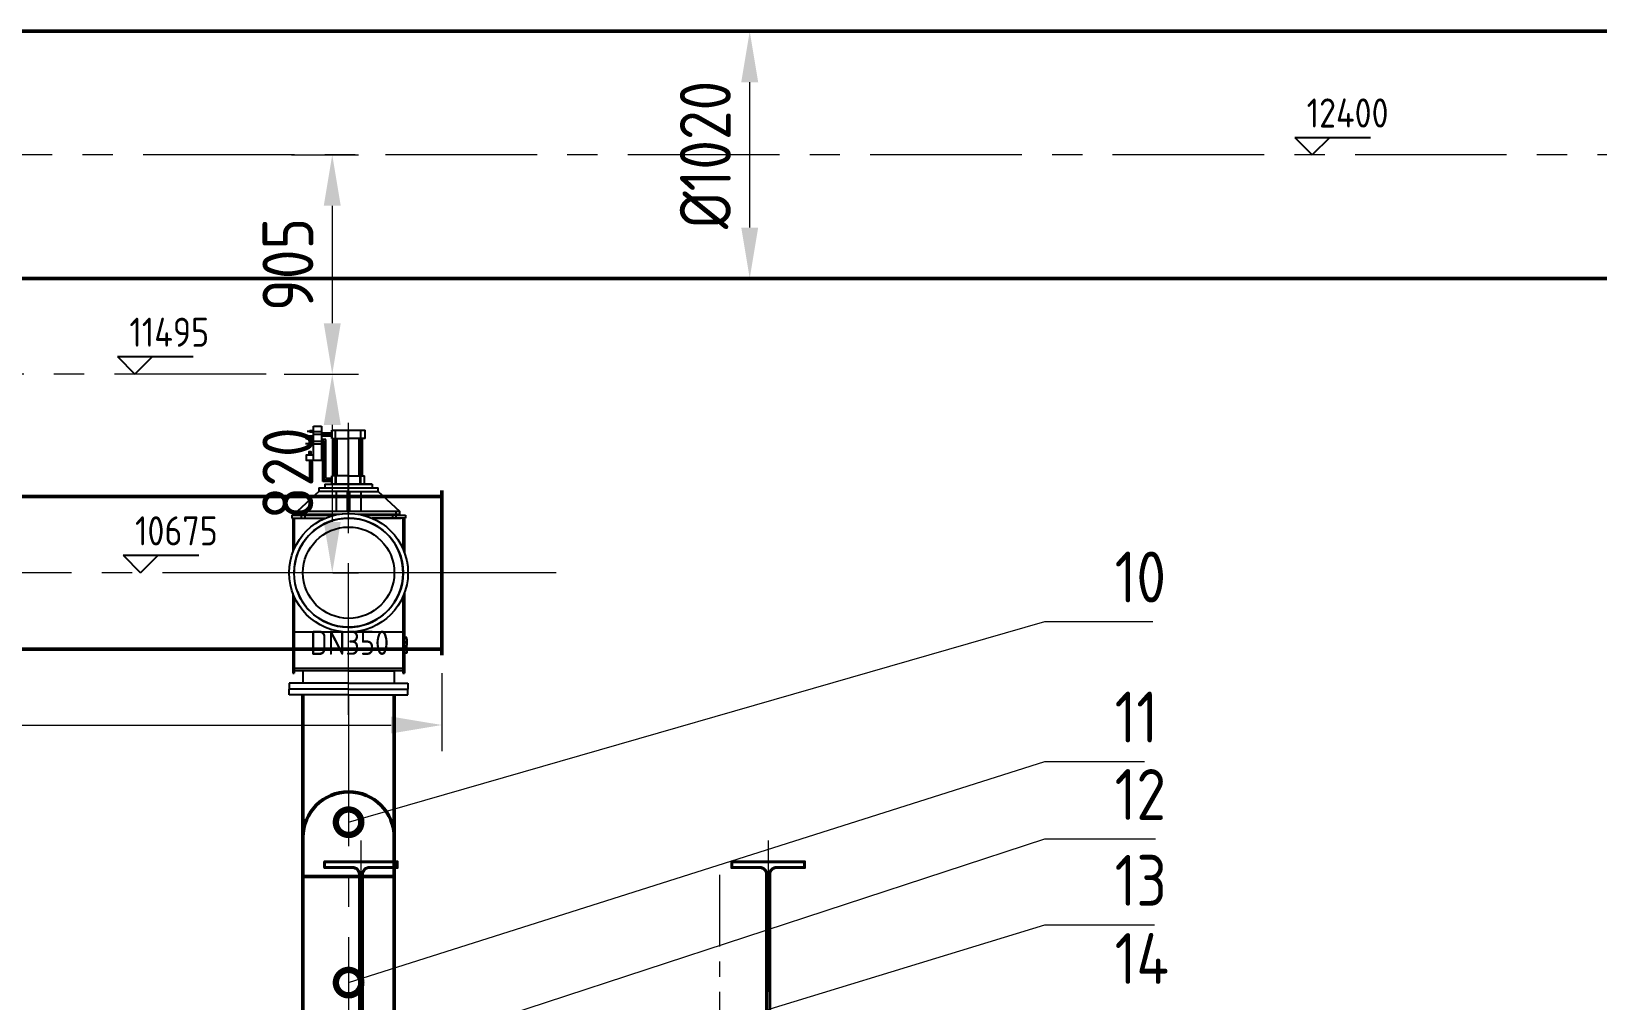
# Model space of a CAD drawing. Header units: millimetres. Extents: x 188205 to 604756, y -401673 to 15123.
# Drawn here: x 364926 to 371389, y -307187 to -303185 of the extents above; entities that cross this region are included whole.
import ezdxf

# ---------------------------------------------------------------- set-up
doc = ezdxf.new("R2010")
doc.units = ezdxf.units.MM
doc.header["$LTSCALE"] = 500
doc.linetypes.add('CENTER', pattern=[2, 1.25, -0.25, 0.25, -0.25])
doc.linetypes.add('CONTINOUS', pattern=[0])
doc.layers.add('air', color=7, linetype='Continuous', lineweight=50, true_color=0x77bec0)
for name, color, linetype, lineweight in [('BIAOZHU', 3, 'Continuous', 25), ('SHI', 7, 'Continuous', 40), ('WEN', 3, 'Continuous', 20), ('ZHONG', 1, 'CENTER', 20), ('中心线', 1, 'CENTER', 18)]:
    doc.layers.add(name, color=color, linetype=linetype, lineweight=lineweight)
doc.styles.add('GB', font='gbenor.shx', dxfattribs={"bigfont": 'gbcbig.shx'})
doc.dimstyles.new('ISO-60', dxfattribs={"dimscale": 60, "dimtxt": 3.5, "dimasz": 3.5, "dimexe": 1.8, "dimexo": 1.25, "dimgap": 1.3, "dimtad": 1, "dimrnd": 1, "dimdsep": 46, "dimtxsty": 'GB', "dimcen": 0, "dimclrd": 3, "dimclre": 3, "dimclrt": 256, "dimadec": 0, "dimazin": 0, "dimtfac": 1, "dimtix": 1, "dimtmove": 0, "dimatfit": 3, "dimldrblk": 'DOTSMALL', "dimfxl": 0, "dimlwd": 20, "dimlwe": 20, "dimarcsym": 0})

# ---------------------------------------------------------------- blocks, each defined once
blk = doc.blocks.new('蝶阀-DN250')
at = {"linetype": 'CONTINOUS'}
for p, q in [((-187.5, 213), (187.5, 213)), ((-187.5, 213), (-187.5, 165)), ((187.5, 213), (187.5, 165)), ((-187.5, 189), (187.5, 189)), ((-187.5, 165), (187.5, 165)), ((-136.5, 165), (-136.5, 48)), ((136.5, 48), (-136.5, 165)), ((136.5, 165), (136.5, 48)), ((-187.5, 48), (-187.5, 0)), ((-187.5, 48), (187.5, 48)), ((-187.5, 24), (187.5, 24)), ((-187.5, 0), (187.5, 0)), ((187.5, 48), (187.5, 0))]:
    blk.add_line(p, q, dxfattribs=at)
at = {"layer": '中心线', "ltscale": 0.04}
for p, q in [((-167.5, 221.2), (-167.5, 157.3)), ((167.5, 221.2), (167.5, 157.3)), ((-167.5, 56.2), (-167.5, -7.7)), ((167.5, 56.2), (167.5, -7.7))]:
    blk.add_line(p, q, dxfattribs=at)
at = {"layer": '中心线', "ltscale": 0.1}
blk.add_line((0, 239), (0, -27.2), dxfattribs=at)
blk = doc.blocks.new('蝶阀-DN220')
for p, q in [((-170, 94.5), (170, 94.5)), ((-170, 94.5), (-170, 82.5)), ((-170, 82.5), (170, 82.5)), ((-170, 70.5), (-170, 82.5)), ((-170, 70.5), (170, 70.5)), ((122.5, -70.5), (-122.5, 70.5)), ((-122.5, 70.5), (-122.5, -70.5)), ((122.5, -70.5), (122.5, 70.5)), ((170, 94.5), (170, 82.5)), ((170, 70.5), (170, 82.5)), ((-170, -70.5), (170, -70.5)), ((-170, -70.5), (-170, -82.5)), ((-170, -82.5), (170, -82.5)), ((-170, -94.5), (-170, -82.5)), ((-170, -94.5), (170, -94.5)), ((170, -70.5), (170, -82.5)), ((170, -94.5), (170, -82.5))]:
    blk.add_line(p, q)
at = {"layer": 'ZHONG'}
for p, q in [((-152.5, 99.7), (-152.5, 78.6)), ((-152.5, 65.3), (-152.5, 86.4)), ((0, -99.7), (0, 107.4)), ((152.5, 99.7), (152.5, 78.6)), ((152.5, 65.3), (152.5, 86.4)), ((-152.5, -65.3), (-152.5, -86.4)), ((-152.5, -99.7), (-152.5, -78.6)), ((152.5, -65.3), (152.5, -86.4)), ((152.5, -99.7), (152.5, -78.6))]:
    blk.add_line(p, q, dxfattribs=at)
blk = doc.blocks.new('波纹管-DN250')
at = {"ltscale": 0.5}
for p, q in [((-139.5, 171.5), (0, 171.5)), ((-139.5, 141.1), (0, 141.1)), ((139.5, 171.5), (0, 171.5)), ((139.5, 141.1), (0, 141.1)), ((-139.5, 110.8), (0, 110.8)), ((-139.5, 80.4), (0, 80.4)), ((139.5, 110.8), (0, 110.8)), ((139.5, 80.4), (0, 80.4)), ((-139.5, 50.1), (0, 50.1)), ((-139.5, 19.7), (0, 19.7)), ((139.5, 50.1), (0, 50.1)), ((139.5, 19.7), (0, 19.7))]:
    blk.add_line(p, q, dxfattribs=at)
at = {"linetype": 'CONTINOUS'}
for p, q in [((136.5, 191.2), (-136.5, 191.2)), ((-136.5, 191.2), (-136.5, 171.5)), ((136.5, 191.2), (136.5, 171.5)), ((-136.5, 19.7), (-136.5, 0)), ((136.5, 0), (-136.5, 0)), ((136.5, 19.7), (136.5, 0))]:
    blk.add_line(p, q, dxfattribs=at)
at = {"ltscale": 0.5}
for centre, major_axis, start_param, end_param in [((-139.5, 156.3), (-0.4, 15.2), -0.023739, 3.117854), ((-139.5, 125.9), (-0.2, 15.2), 3.129948, 6.271541), ((139.5, 125.9), (-0.4, 15.2), -0.023739, 3.117854), ((139.5, 156.3), (-0.2, 15.2), 3.129948, 6.271541), ((-139.5, 95.6), (-0.4, 15.2), -0.023739, 3.117854), ((-139.5, 65.2), (0.4, 15.2), 3.166909, 6.308502), ((139.5, 65.2), (0.5, 15.2), 0.034016, 3.175609), ((139.5, 95.6), (-0.2, 15.2), 3.129948, 6.271541), ((-139.5, 34.9), (-0.4, 15.2), -0.023739, 3.117854), ((139.5, 34.9), (-0.2, 15.2), 3.129948, 6.271541)]:
    blk.add_ellipse(centre, major_axis=major_axis, ratio=1, start_param=start_param, end_param=end_param, dxfattribs=at)
at = {"layer": 'ZHONG', "linetype": 'CONTINOUS'}
blk.add_line((0, -25.8), (0, 220.3), dxfattribs=at)
blk = doc.blocks.new('air-b2')
for p, q in [((689.5, 0), (689.5, -1149.8)), ((1066.5, 0), (1066.5, -1149.8)), ((689.5, -750), (1066.5, -750)), ((689.5, -750), (689.5, -1824.9)), ((1066.5, -750), (1066.5, -1824.9)), ((659, -1724.9), (689.5, -1724.9)), ((316.5, -1822.4), (316.5, -2086.5)), ((561.5, -1822.4), (316.5, -1822.4)), ((561.5, -1822.4), (561.5, -2086.5)), ((1066.5, -1824.9), (689.5, -1824.9)), ((741.5, -1974.9), (689.5, -1824.9)), ((1014.5, -1974.9), (1066.5, -1824.9)), ((741.5, -1974.9), (741.5, -2074.9)), ((1014.5, -1974.9), (741.5, -1974.9)), ((1014.5, -1974.9), (1014.5, -2074.9)), ((741.5, -2287.9), (741.5, -3922)), ((1014.5, -2287.9), (1014.5, -3922))]:
    blk.add_line(p, q)
for centre, radius, start in [((878, -588.5), 188.5, 0), ((659, -1822.4), 342.5, 90), ((659, -1822.4), 97.5, 90)]:
    blk.add_arc(centre, radius, start, 180)
at = {"layer": 'WEN'}
blk.add_line((659, -1479.9), (689.5, -1479.9), dxfattribs=at)
at = {"layer": 'ZHONG'}
for p, q in [((878, 0), (878, -4113.2)), ((659, -1602.4), (878, -1602.4)), ((439, -1822.4), (439, -2275.5))]:
    blk.add_line(p, q, dxfattribs=at)
blk.add_arc((659, -1822.4), 220, 90, 180, dxfattribs=at)
for name, p in [('蝶阀-DN250', (878, -2287.9)), ('波纹管-DN250', (878, -4113.2))]:
    blk.add_blockref(name, p)
at = {"layer": 'WEN', "xscale": -1}
blk.add_blockref('蝶阀-DN220', (439, -2181), dxfattribs=at)
blk = doc.blocks.new('air-master-2')
at = {"layer": 'air'}
for p, q in [((7180, 510), (24932.6, 510)), ((7180, -510), (24659.3, -510)), ((4963, -1410), (10053, -1410)), ((10053, -2065), (10053, -1385)), ((4963, -2040), (10053, -2040))]:
    blk.add_line(p, q, dxfattribs=at)
at = {"layer": 'ZHONG'}
for p, q in [((26445.3, 0), (-6515.5, 0)), ((9327.5, -905), (-6515.5, -905)), ((10524.6, -1725), (-6305.5, -1725))]:
    blk.add_line(p, q, dxfattribs=at)
blk = doc.blocks.new('正标高')
at = {"layer": 'BIAOZHU'}
for p, q in [((-2.4, 2.4), (8, 2.4)), ((-2.4, 2.4), (0, 0)), ((2.4, 2.4), (0, 0))]:
    blk.add_line(p, q, dxfattribs=at)
at = {"layer": 'BIAOZHU', "style": 'GB'}
blk.add_attdef('1000', (-0.7624, 3.76), '', height=4, dxfattribs=at)
at = {"layer": 'BIAOZHU', "style": 'GB', "flags": 10}
blk.add_attdef('+', (-3.12, 3.76), '', height=4, dxfattribs=at)
blk = doc.blocks.new('*D156')
at = {"layer": 'Defpoints', "color": 0}
for p in [(365924.2, -303695.3), (365894.7, -304600.3), (366167.8, -304600.3)]:
    blk.add_point(p, dxfattribs=at)
at = {"layer": 'WEN', "color": 3, "lineweight": 20}
for p, q in [((365999.2, -303695.3), (366275.8, -303695.3)), ((366167.8, -303905.3), (366167.8, -304390.3)), ((365969.7, -304600.3), (366275.8, -304600.3))]:
    blk.add_line(p, q, dxfattribs=at)
at = {"layer": 'WEN', "color": 3}
for points in [[(366132.8, -303905.3), (366202.8, -303905.3), (366167.8, -303695.3)], [(366132.8, -304390.3), (366202.8, -304390.3), (366167.8, -304600.3)]]:
    blk.add_solid(points, dxfattribs=at)
at = {"layer": 'WEN', "insert": (365984.8, -304147.8), "char_height": 210, "attachment_point": 5, "rotation": 90, "style": 'GB'}
blk.add_mtext('905', dxfattribs=at)
blk = doc.blocks.new('_DotSmall')
at = {"color": 0, "linetype": 'ByBlock', "const_width": 0.5}
blk.add_lwpolyline([(-0.0625, 0, 1), (0.0625, 0, 1)], format="xyb", close=True, dxfattribs=at)
blk = doc.blocks.new('*D157')
at = {"layer": 'Defpoints', "color": 0}
for p in [(365894.7, -304600.3), (366094.7, -305420.3), (366167.8, -305420.3)]:
    blk.add_point(p, dxfattribs=at)
at = {"layer": 'WEN', "color": 3, "lineweight": 20}
for p, q in [((365969.7, -304600.3), (366275.8, -304600.3)), ((366167.8, -304810.3), (366167.8, -305210.3)), ((366169.7, -305420.3), (366275.8, -305420.3))]:
    blk.add_line(p, q, dxfattribs=at)
at = {"layer": 'WEN', "color": 3}
for points in [[(366132.8, -304810.3), (366202.8, -304810.3), (366167.8, -304600.3)], [(366132.8, -305210.3), (366202.8, -305210.3), (366167.8, -305420.3)]]:
    blk.add_solid(points, dxfattribs=at)
at = {"layer": 'WEN', "insert": (365984.8, -305010.3), "char_height": 210, "attachment_point": 5, "rotation": 90, "style": 'GB'}
blk.add_mtext('820', dxfattribs=at)
blk = doc.blocks.new('*D167')
at = {"layer": 'Defpoints', "color": 0}
for p in [(361530.2, -305760.3), (366620.2, -305760.3), (366620.2, -306049)]:
    blk.add_point(p, dxfattribs=at)
at = {"layer": 'WEN', "color": 3, "lineweight": 20}
for p, q in [((361530.2, -305835.3), (361530.2, -306157)), ((366620.2, -305835.3), (366620.2, -306157)), ((361740.2, -306049), (366410.2, -306049))]:
    blk.add_line(p, q, dxfattribs=at)
at = {"layer": 'WEN', "color": 3}
for points in [[(361740.2, -306014), (361740.2, -306084), (361530.2, -306049)], [(366410.2, -306014), (366410.2, -306084), (366620.2, -306049)]]:
    blk.add_solid(points, dxfattribs=at)
at = {"layer": 'WEN', "insert": (364075.2, -305866), "char_height": 210, "attachment_point": 5, "style": 'GB'}
blk.add_mtext('5090', dxfattribs=at)
blk = doc.blocks.new('*D446')
at = {"layer": 'Defpoints', "color": 0}
for p in [(367890.1, -303185.3), (367940.9, -303185.3), (367940.9, -304205.3)]:
    blk.add_point(p, dxfattribs=at)
at = {"layer": 'WEN', "color": 3, "lineweight": 20}
for p, q in [((367865.9, -303185.3), (367782.1, -303185.3)), ((367890.1, -303995.3), (367890.1, -303395.3)), ((367865.9, -304205.3), (367782.1, -304205.3))]:
    blk.add_line(p, q, dxfattribs=at)
at = {"layer": 'WEN', "color": 3}
for points in [[(367855.1, -303395.3), (367925.1, -303395.3), (367890.1, -303185.3)], [(367855.1, -303995.3), (367925.1, -303995.3), (367890.1, -304205.3)]]:
    blk.add_solid(points, dxfattribs=at)
at = {"layer": 'WEN', "insert": (367707.1, -303695.3), "char_height": 210, "attachment_point": 5, "rotation": 90, "style": 'GB'}
blk.add_mtext('%%c1020', dxfattribs=at)
blk = doc.blocks.new('dl')
at = {"layer": 'SHI'}
blk.add_lwpolyline([(168935.8, 74025.5), (169085.8, 74025.5), (169085.8, 74049.5), (168970.3, 74049.5, -0.414214), (168942.3, 74077.5), (168942.3, 74673.5, -0.414214), (168970.3, 74701.5), (169085.8, 74701.5), (169085.8, 74725.5), (168935.8, 74725.5), (168785.8, 74725.5), (168785.8, 74701.5), (168901.3, 74701.5, -0.414214), (168929.3, 74673.5), (168929.3, 74077.5, -0.414214), (168901.3, 74049.5), (168785.8, 74049.5), (168785.8, 74025.5)], format="xyb", close=True, dxfattribs=at)
at = {"layer": 'ZHONG'}
blk.add_line((168935.8, 74813), (168935.8, 73934.6), dxfattribs=at)
blk = doc.blocks.new('wf-3tf-dn350-b')
for p, q in [((-145.4, 583.6), (-171.2, 583.6)), ((-145.4, 463.6), (-145.4, 605.6)), ((-145.4, 605.6), (-112.4, 605.6)), ((-145.4, 583.6), (-112.4, 583.6)), ((-112.4, 605.6), (-112.4, 463.6)), ((-112.4, 583.6), (-112.4, 463.6)), ((-69, 554.1), (-69, 589.1)), ((-69, 589), (69, 589)), ((-69, 589), (69, 589)), ((-54.1, 365.1), (-54, 589)), ((0, 247), (0, 589)), ((50.4, 365), (50.5, 589)), ((69, 554), (69, 589)), ((-177.7, 557.6), (-145.4, 557.6)), ((-145.4, 531.6), (-177.7, 531.6)), ((-145.4, 563.6), (-170.1, 563.6)), ((-145.4, 557.6), (-170.1, 557.6)), ((-145.4, 551.6), (-170.1, 551.6)), ((-145.4, 571.6), (-112.4, 571.6)), ((-145.4, 543.6), (-112.4, 543.6)), ((-145.4, 531.6), (-112.4, 531.6)), ((-112.4, 577.6), (-69, 577.6)), ((-112.4, 571.6), (-69, 571.6)), ((-112.4, 565.6), (-69, 565.6)), ((-94.2, 549.5), (-112.4, 549.6)), ((-100.2, 543.6), (-112.4, 543.6)), ((-106.2, 537.6), (-112.4, 537.6)), ((-106.3, 376.6), (-106.2, 537.6)), ((-100.3, 382.6), (-100.2, 543.6)), ((-94.3, 388.5), (-94.2, 549.5)), ((-69, 554.1), (0, 554)), ((-61.1, 400.1), (-61, 554.1)), ((-47.1, 400), (-47, 554)), ((69, 554), (0, 554)), ((43.4, 400), (43.5, 554)), ((57.4, 400), (57.5, 554)), ((-112.4, 463.6), (-145.4, 463.6)), ((-69.1, 388.6), (-94.3, 388.5)), ((-69.1, 365.1), (-69.1, 400.1)), ((-0.1, 400), (-69.1, 400.1)), ((-51.6, 365), (-51.6, 400)), ((-0.1, 400), (65.4, 400)), ((47.9, 365), (47.9, 400)), ((65.4, 365), (65.4, 400)), ((-122.5, 335), (-210.7, 254)), ((-122.5, 351), (122.5, 351)), ((-122.5, 351), (0, 351)), ((-122.5, 351), (-122.5, 335)), ((0, 335), (-122.5, 335)), ((-69.1, 376.6), (-106.3, 376.6)), ((-69.1, 382.6), (-100.3, 382.6)), ((-98.1, 365.1), (97.9, 364.9)), ((-98.1, 365.1), (-98.1, 351.1)), ((97.9, 364.9), (-69.1, 365.1)), ((-0.1, 365), (-69.1, 365.1)), ((-69.1, 365), (-69.1, 365)), ((-49.8, 254), (-49.8, 335)), ((-22.9, 365), (19.6, 365)), ((-12.5, 365), (13.1, 365)), ((-5, 254), (-5, 335)), ((0, 335), (122.5, 335)), ((5, 254), (5, 335)), ((19.6, 365), (28, 365)), ((49.8, 335), (49.8, 254)), ((97.9, 364.9), (97.9, 350.9)), ((122.5, 335), (122.5, 351)), ((122.5, 335), (210.3, 254)), ((-234.8, 236.9), (-62.2, 237)), ((-234.8, 236.9), (-234.8, 225)), ((-234.8, 225), (-96.9, 225)), ((-230, 225), (-230, 84.4)), ((-224, 225), (-224, 99.2)), ((-210.7, 254), (0, 254)), ((-210.7, 242), (-210.7, 254)), ((-210.7, 242), (-62.2, 242)), ((-210.7, 242), (-210.7, 237)), ((-210.5, 242), (-38.2, 242)), ((-210.5, 242), (-210.5, 237)), ((-210.5, 237), (-62.2, 237)), ((-210.5, 225), (-96.9, 225)), ((-195.5, 249), (-195.5, 225)), ((-180.7, 237), (-180.7, 242)), ((-180.5, 237), (-180.5, 242)), ((-180.5, 237), (-180.5, 225)), ((0, 254), (210.3, 254)), ((38.2, 242), (210.3, 242)), ((62.3, 237), (210.5, 237)), ((62.5, 242), (210.3, 242)), ((62.5, 237), (214.3, 237)), ((230, 225), (97, 225)), ((97, 225), (214.5, 225)), ((180.5, 237), (180.5, 242)), ((180.5, 237), (180.5, 225)), ((195.5, 249), (195.5, 225)), ((195.5, 249), (195.5, 225)), ((210.3, 254), (210.3, 237)), ((210.5, 237), (235.3, 236.9)), ((214.5, 225), (211.5, 225)), ((214.5, 225), (217.5, 225)), ((224, 225), (224, 99.2)), ((230, 225), (230, 84.4)), ((230.3, 225), (235.3, 225)), ((235.3, 236.9), (235.3, 225)), ((-230, -84.4), (-230, -415)), ((-224, -99.2), (-224, -415)), ((224, -99.2), (224, -415)), ((230, -84.4), (230, -415)), ((224, -245), (-224, -245)), ((240, -267.5), (230, -267.5)), ((230, -267.5), (230, -299.5)), ((230, -286), (240, -286)), ((230, -287.5), (240, -287.5)), ((230, -311.5), (240, -311.5)), ((230, -313), (240, -313)), ((240, -274.5), (240, -267.5)), ((240, -274.5), (240, -299.5)), ((240, -324.5), (240, -299.5)), ((230, -331.5), (230, -324.5)), ((240, -331.5), (230, -331.5)), ((240, -324.5), (240, -331.5)), ((-230, -415), (-224, -415)), ((224, -395), (-224, -395)), ((224, -405), (-224, -405)), ((0, -405), (-188.5, -405)), ((-188.5, -405), (-188.5, -456.1)), ((0, -405), (188.5, -405)), ((188.5, -405), (188.5, -456.1)), ((224, -415), (230, -415)), ((0, -456.1), (-245, -456.1)), ((-245, -456.1), (-245, -480.1)), ((0, -480.1), (-245, -480.1)), ((0, -480.1), (-245, -480.1)), ((-245, -504.1), (-245, -480.1)), ((0, -504.1), (-245, -504.1)), ((0, -456.1), (245, -456.1)), ((0, -480.1), (245, -480.1)), ((0, -480.1), (245, -480.1)), ((0, -504.1), (245, -504.1)), ((245, -456.1), (245, -480.1)), ((245, -504.1), (245, -480.1))]:
    blk.add_line(p, q)
for points in [[(-145.4, 587.1), (-159.3, 585.8), (-159.3, 581.6), (-145.4, 580.1)], [(-145.4, 535.1), (-159.3, 533.8), (-159.3, 529.6), (-145.4, 528.1)], [(-156.3, 487.2), (-163.3, 487.2), (-163.3, 499.8), (-156.3, 499.8)]]:
    blk.add_lwpolyline(points, close=True)
blk.add_lwpolyline([(-145.4, 463.6), (-174.1, 463.6), (-174.1, 487.2), (-145.4, 487.2)])
for centre, radius in [((-170.1, 557.6), 6), ((0, 0), 245), ((0, 0), 225), ((0, 0), 188.5)]:
    blk.add_circle(centre, radius)
blk.add_arc((0, 0), 225, 200.18139, 180)
at = {"layer": 'ZHONG'}
for p, q in [((0, -586.1), (0, 619)), ((356, 0), (-311.2, 0))]:
    blk.add_line(p, q, dxfattribs=at)
at = {"insert": (-159.8, -239.3), "char_height": 100, "attachment_point": 1, "style": 'GB'}
blk.add_mtext_dynamic_manual_height_columns('DN350', width=343.773, gutter_width=12.5, heights=[0], dxfattribs=at)

msp = doc.modelspace()

# ---------------------------------------------------------------- linework, layer by layer
at = {"layer": 'ZHONG', "color": 1, "ltscale": 0.5}
msp.add_line((367766.215, -311463.284), (367766.215, -306667.855), dxfattribs=at)

# ---------------------------------------------------------------- block references
ref = msp.add_blockref('正标高', (370210.831, -303695.284), dxfattribs=dict(xscale=30, yscale=30, zscale=30))
ref.add_attrib('1000', '12400', (370187.959, -303582.484), dxfattribs={"layer": 'BIAOZHU', "height": 120, "style": 'GB'})
ref = msp.add_blockref('正标高', (365353.91, -304600.284), dxfattribs=dict(xscale=30, yscale=30, zscale=30))
ref.add_attrib('1000', '11495', (365331.038, -304487.484), dxfattribs={"layer": 'BIAOZHU', "height": 120, "style": 'GB'})
msp.add_blockref('wf-3tf-dn350-b', (366235.208, -305420.284))
ref = msp.add_blockref('正标高', (365377.05, -305420.284), dxfattribs=dict(xscale=30, yscale=30, zscale=30))
ref.add_attrib('1000', '10675', (365354.178, -305307.484), dxfattribs={"layer": 'BIAOZHU', "height": 120, "style": 'GB'})
at = {"xscale": -1}
for p in [(535221.981, -381338.75), (536901.981, -381338.75)]:
    msp.add_blockref('dl', p, dxfattribs=at)
at = {"layer": 'air'}
msp.add_blockref('air-b2', (365357.211, -305924.811), dxfattribs=at)
at = {"layer": 'WEN'}
msp.add_blockref('air-master-2', (356567.216, -303695.284), dxfattribs=at)

# ---------------------------------------------------------------- texts
at = {"layer": 'WEN', "char_height": 210, "attachment_point": 7, "style": 'GB'}
for s, insert in [('10', (369395.694, -305543.059)), ('11', (369395.694, -306121.192)), ('12', (369395.694, -306440.823)), ('13', (369395.694, -306795.324)), ('14', (369395.694, -307118.021))]:
    msp.add_mtext(s, dxfattribs=dict(at, insert=insert))

# ---------------------------------------------------------------- dimensions: what is measured, and where the dimension line sits
at = {"layer": 'WEN'}
for base, p1, p2, override, picture, middle in [((367890.087, -303185.284), (367940.9, -304205.284), (367940.9, -303185.284), {"dimpost": '%%c<>'}, '*D446', (367707.087, -303695.284)), ((366167.804, -305420.284), (365894.681, -304600.284), (366094.742, -305420.284), {"dimtmove": 1}, '*D157', (365984.804, -305010.284))]:
    dim = msp.add_linear_dim(base=base, p1=p1, p2=p2, angle=90, dimstyle='ISO-60', override=override, dxfattribs=at)
    dim.commit()
    dim.dimension.update_dxf_attribs({"geometry": picture, "text_midpoint": middle})
dim = msp.add_linear_dim(base=(366167.804, -304600.284), p1=(365924.215, -303695.284), p2=(365894.681, -304600.284), angle=90, dimstyle='ISO-60', dxfattribs=at)
dim.commit()
dim.dimension.update_dxf_attribs({"geometry": '*D156', "text_midpoint": (365984.804, -304147.784)})
dim = msp.add_linear_dim(base=(366620.209, -306048.954), p1=(361530.209, -305760.296), p2=(366620.209, -305760.296), dimstyle='ISO-60', override={"dimtmove": 1}, dxfattribs=at)
dim.commit()
dim.dimension.update_dxf_attribs({"geometry": '*D167', "text_midpoint": (364075.209, -305865.954)})

# ---------------------------------------------------------------- leaders
at = {"layer": 'WEN', "annotation_type": 0, "has_hookline": 1, "hookline_direction": 0}
for points, text_width in [([(366235.211, -306450.349), (369107.694, -305621.059), (369317.694, -305621.059)], 157.638), ([(366235.211, -307112.464), (369107.694, -306199.192), (369317.694, -306199.192)], 122.5), ([(365876.283, -307577.431), (369107.694, -306518.823), (369317.694, -306518.823)], 168.01), ([(365796.211, -307886.558), (369107.694, -306873.324), (369317.694, -306873.324)], 164.749)]:
    msp.add_leader(points, dimstyle='ISO-60', override={"dimgap": 1.3, "dimtad": 1}, dxfattribs=dict(at, text_width=text_width))

doc.saveas('drawing.dxf')
